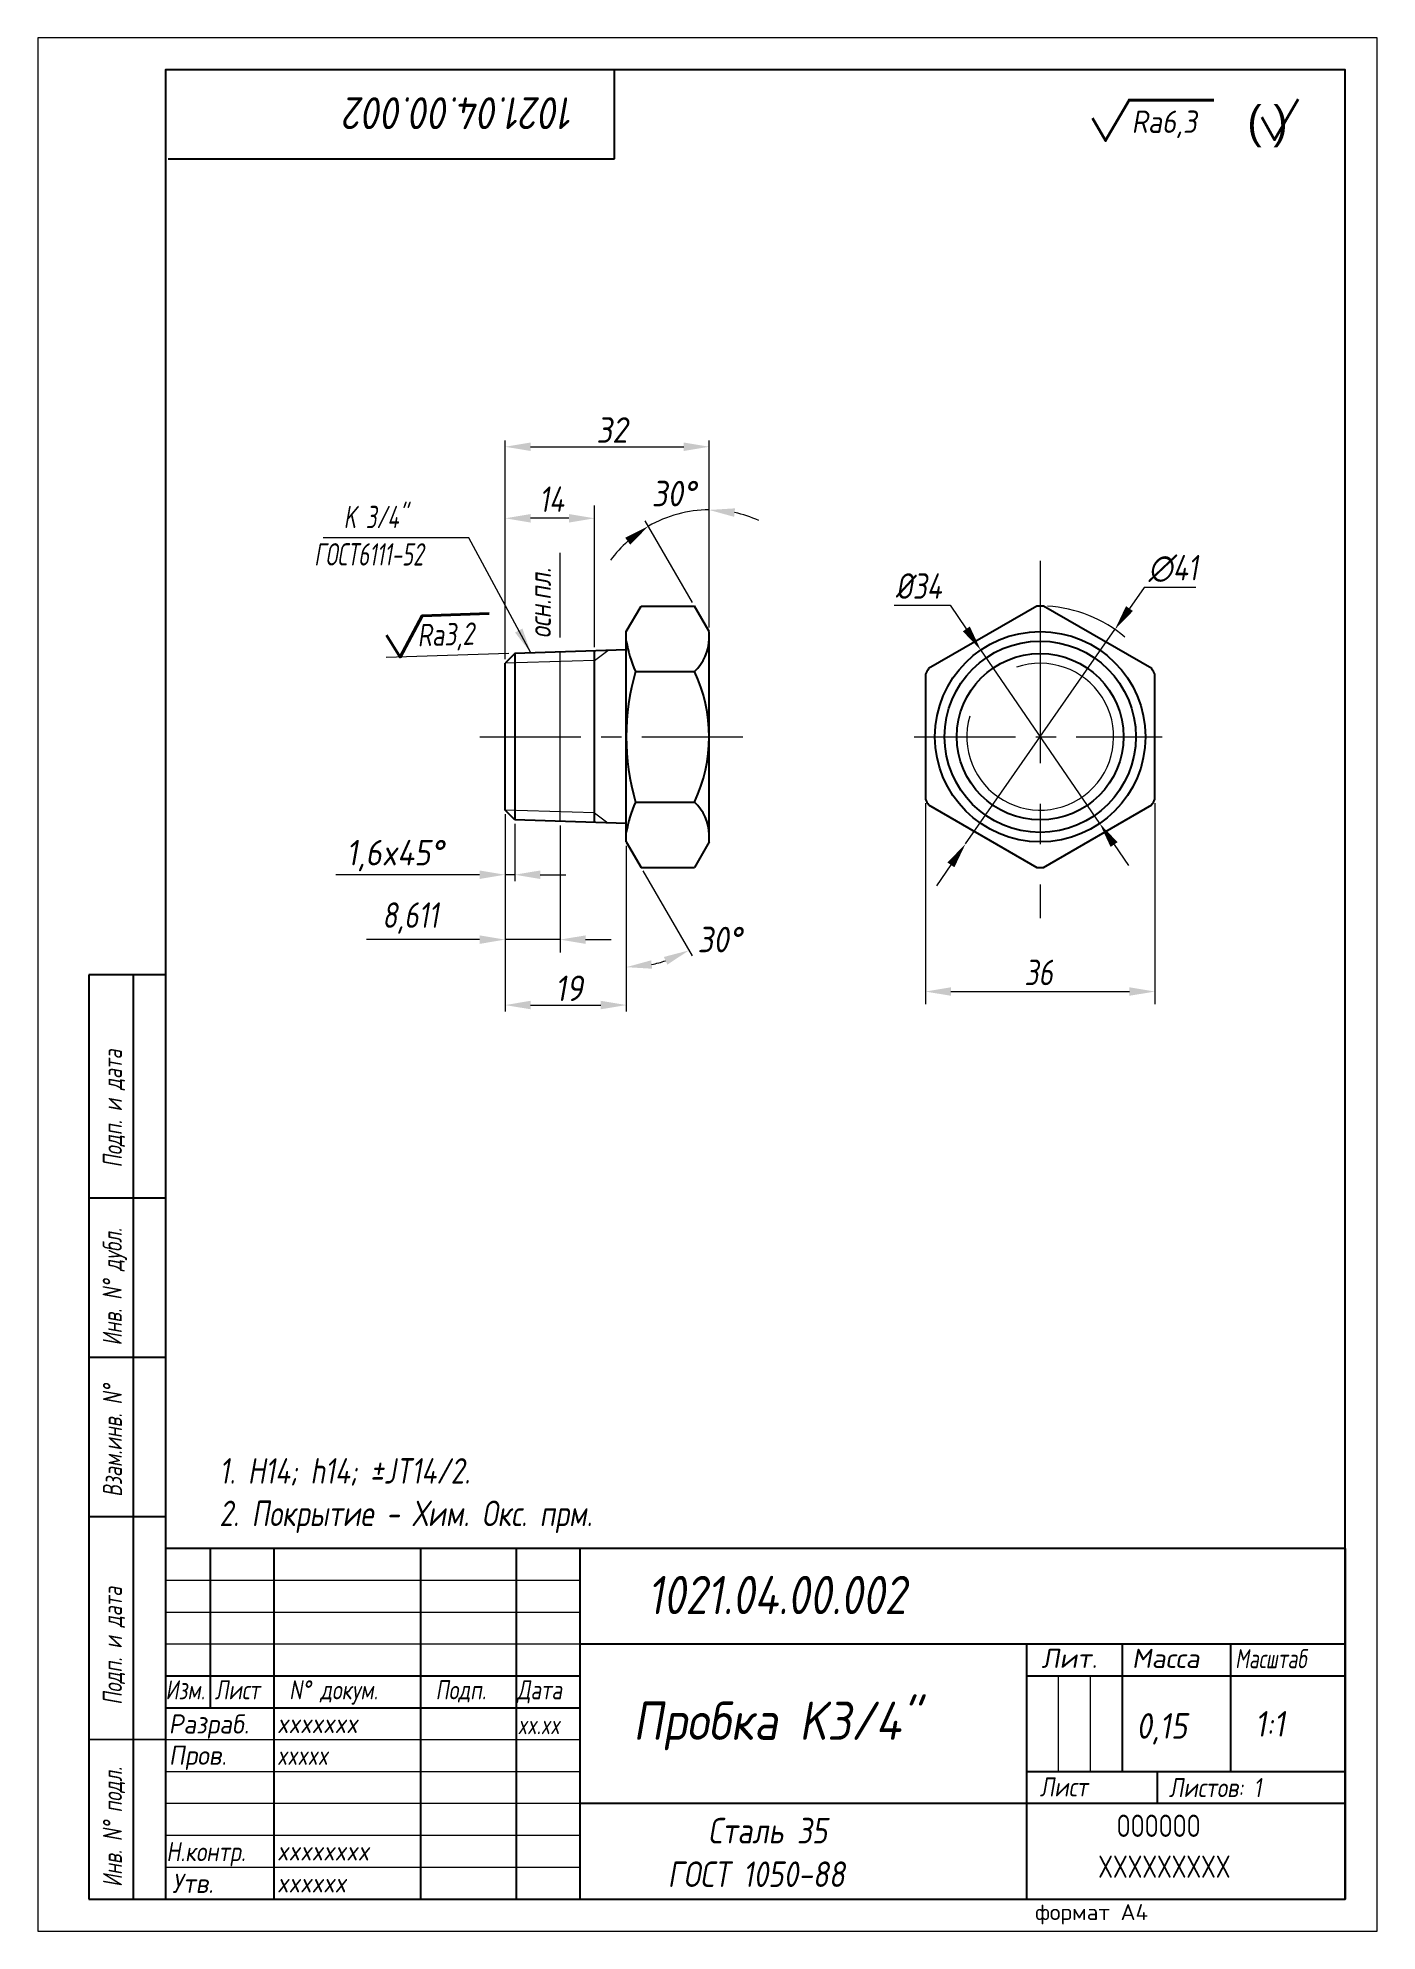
# Model space of a CAD drawing. Header units: millimetres. Extents: x 1490 to 2788, y -4564 to 680.
# Drawn here: x 1916.6 to 2126.6, y 382.9 to 679.9 of the extents above.
import ezdxf

# ---------------------------------------------------------------- set-up
doc = ezdxf.new("R2010")
doc.units = ezdxf.units.MM
doc.linetypes.add('CENTER', pattern=[50.8, 31.75, -6.35, 6.35, -6.35])
for name, color, linetype, lineweight in [('Ax', 1, 'CENTER', 18), ('Dim', 3, 'Continuous', 40), ('Slim', 8, 'Continuous', 18), ('Text', 2, 'Continuous', 40), ('Wide', 31, 'Continuous', 60)]:
    doc.layers.add(name, color=color, linetype=linetype, lineweight=lineweight)
doc.styles.add('курсив', font='romans.shx', dxfattribs={"oblique": 10})
doc.styles.add('курсив 0_65', font='romans.shx', dxfattribs={"width": 0.65, "oblique": 10})
doc.styles.add('курсив 0_75', font='romans.shx', dxfattribs={"width": 0.75, "oblique": 10})
doc.styles.add('курсив 0_85', font='romans.shx', dxfattribs={"width": 0.85, "oblique": 10})
doc.dimstyles.new('L.Arrow', dxfattribs={"dimtxt": 4, "dimasz": 4, "dimexe": 2, "dimexo": 0.625, "dimgap": 1, "dimtad": 1, "dimlfac": 5, "dimtxsty": 'курсив 0_85', "dimcen": 0, "dimclrd": 256, "dimclre": 256, "dimclrt": 256, "dimadec": 1, "dimazin": 0, "dimtp": 0.0165, "dimtm": 0.0075, "dimtfac": 1, "dimtmove": 0, "dimatfit": 3, "dimfxl": 1, "dimlwd": 18, "dimlwe": 18, "dimarcsym": 0})
doc.dimstyles.new('к1_1', dxfattribs={"dimtxt": 4, "dimasz": 4, "dimexe": 1, "dimexo": 0.625, "dimtad": 1, "dimtxsty": 'курсив 0_85', "dimcen": 0, "dimadec": 0, "dimazin": 0, "dimtfac": 1, "dimtmove": 0, "dimatfit": 3, "dimldrblk": 'DOTSMALL', "dimfxl": 1, "dimlwd": 18, "dimlwe": 18, "dimarcsym": 0})
doc.dimstyles.new('к1_1св', dxfattribs={"dimtxt": 4, "dimasz": 4, "dimexe": 2, "dimexo": 0.625, "dimgap": 1, "dimtad": 1, "dimtoh": 1, "dimtxsty": 'курсив 0_75', "dimcen": 0, "dimadec": 0, "dimazin": 0, "dimtfac": 1, "dimtmove": 0, "dimatfit": 3, "dimldrblk": 'DOTSMALL', "dimfxl": 1, "dimlwd": 18, "dimlwe": 18, "dimarcsym": 0})

# ---------------------------------------------------------------- blocks, each defined once
blk = doc.blocks.new('*D74')
at = {"layer": 'Defpoints', "color": 0, "transparency": 16777216}
for p in [(2021.9, 615.74), (2021.9, 586.76), (1989.9, 581.77)]:
    blk.add_point(p, dxfattribs=at)
at = {"layer": 'Dim', "color": 0, "lineweight": 18, "transparency": 16777216}
for p, q in [((1989.9, 582.4), (1989.9, 616.74)), ((1993.9, 615.74), (2017.9, 615.74)), ((2021.9, 587.38), (2021.9, 616.74))]:
    blk.add_line(p, q, dxfattribs=at)
at = {"layer": 'Dim', "color": 0, "transparency": 16777216}
for points in [[(1993.9, 616.41), (1993.9, 615.08), (1989.9, 615.74)], [(2017.9, 616.41), (2017.9, 615.08), (2021.9, 615.74)]]:
    blk.add_solid(points, dxfattribs=at)
at = {"layer": 'Dim', "color": 0, "transparency": 16777216, "insert": (2006.65, 618.37), "char_height": 4, "attachment_point": 5, "style": 'курсив 0_85'}
blk.add_mtext('32', dxfattribs=at)
blk = doc.blocks.new('_DotSmall')
at = {"color": 0, "linetype": 'ByBlock', "const_width": 0.5}
blk.add_lwpolyline([(-122670.927, 17467.939, 1), (-122670.802, 17467.939, 1)], format="xyb", close=True, dxfattribs=at)
blk = doc.blocks.new('*D364')
at = {"layer": 'Defpoints', "color": 0, "transparency": 16777216}
for p in [(1989.9, 558.74), (2008.9, 553.76), (2008.9, 528.16)]:
    blk.add_point(p, dxfattribs=at)
at = {"layer": 'Dim', "color": 0, "lineweight": 18, "transparency": 16777216}
for p, q in [((1989.9, 558.12), (1989.9, 527.16)), ((2008.9, 553.13), (2008.9, 527.16)), ((1993.9, 528.16), (2004.9, 528.16))]:
    blk.add_line(p, q, dxfattribs=at)
at = {"layer": 'Dim', "color": 0, "transparency": 16777216}
for points in [[(1993.9, 528.83), (1993.9, 527.5), (1989.9, 528.16)], [(2004.9, 528.83), (2004.9, 527.5), (2008.9, 528.16)]]:
    blk.add_solid(points, dxfattribs=at)
at = {"layer": 'Dim', "color": 0, "transparency": 16777216, "insert": (1999.92, 530.79), "char_height": 4, "attachment_point": 5, "style": 'курсив 0_85'}
blk.add_mtext('19', dxfattribs=at)
blk = doc.blocks.new('*D365')
at = {"layer": 'Defpoints', "color": 0, "transparency": 16777216}
for p in [(2085.52, 587.08), (2062.09, 553.43)]:
    blk.add_point(p, dxfattribs=at)
at = {"layer": 'Dim', "color": 0, "lineweight": 18, "transparency": 16777216}
for p, q in [((2090.09, 593.64), (2087.81, 590.36)), ((2098.23, 593.64), (2090.09, 593.64)), ((2062.09, 553.43), (2085.52, 587.08)), ((2059.8, 550.15), (2057.52, 546.87))]:
    blk.add_line(p, q, dxfattribs=at)
blk.add_arc((2073.8, 570.26), 20.5, 49.5526, 86.8453, dxfattribs=at)
at = {"layer": 'Dim', "color": 0, "transparency": 16777216}
for points in [[(2087.26, 590.74), (2088.35, 589.98), (2085.52, 587.08)], [(2059.25, 550.53), (2060.35, 549.77), (2062.09, 553.43)]]:
    blk.add_solid(points, dxfattribs=at)
at = {"layer": 'Dim', "color": 0, "transparency": 16777216, "insert": (2094.66, 596.64), "char_height": 4, "attachment_point": 5, "style": 'курсив 0_75'}
blk.add_mtext('∅41', dxfattribs=at)
blk = doc.blocks.new('*D366')
at = {"layer": 'Defpoints', "color": 0, "transparency": 16777216}
for p in [(2055.8, 560.44), (2091.8, 560.44), (2091.8, 530.28)]:
    blk.add_point(p, dxfattribs=at)
at = {"layer": 'Dim', "color": 0, "lineweight": 18, "transparency": 16777216}
for p, q in [((2055.8, 559.82), (2055.8, 528.28)), ((2091.8, 559.82), (2091.8, 528.28)), ((2059.8, 530.28), (2087.8, 530.28))]:
    blk.add_line(p, q, dxfattribs=at)
at = {"layer": 'Dim', "color": 0, "transparency": 16777216}
for points in [[(2059.8, 530.95), (2059.8, 529.62), (2055.8, 530.28)], [(2087.8, 530.95), (2087.8, 529.62), (2091.8, 530.28)]]:
    blk.add_solid(points, dxfattribs=at)
at = {"layer": 'Dim', "color": 0, "transparency": 16777216, "insert": (2073.56, 533.28), "char_height": 4, "attachment_point": 5, "style": 'курсив 0_75'}
blk.add_mtext('36', dxfattribs=at)
blk = doc.blocks.new('*D367')
at = {"layer": 'Defpoints', "color": 0, "transparency": 16777216}
for p in [(2064.48, 583.87), (2083.13, 556.64)]:
    blk.add_point(p, dxfattribs=at)
at = {"layer": 'Dim', "color": 0, "lineweight": 18, "transparency": 16777216}
for p, q in [((2050.91, 590.89), (2059.67, 590.89)), ((2059.67, 590.89), (2062.22, 587.17)), ((2083.13, 556.64), (2064.48, 583.87)), ((2085.39, 553.34), (2087.65, 550.04))]:
    blk.add_line(p, q, dxfattribs=at)
at = {"layer": 'Dim', "color": 0, "transparency": 16777216}
for points in [[(2062.77, 587.54), (2061.67, 586.79), (2064.48, 583.87)], [(2085.94, 553.72), (2084.84, 552.97), (2083.13, 556.64)]]:
    blk.add_solid(points, dxfattribs=at)
at = {"layer": 'Dim', "color": 0, "transparency": 16777216, "insert": (2054.74, 593.89), "char_height": 4, "attachment_point": 5, "style": 'курсив 0_75'}
blk.add_mtext('%%c34', dxfattribs=at)
blk = doc.blocks.new('*D368')
at = {"layer": 'Defpoints', "color": 0, "transparency": 16777216}
for p in [(1989.9, 558.74), (1998.51, 556.97), (1998.51, 538.43)]:
    blk.add_point(p, dxfattribs=at)
at = {"layer": 'Dim', "color": 0, "lineweight": 18, "transparency": 16777216}
for p, q in [((1989.9, 558.12), (1989.9, 536.43)), ((1998.51, 556.35), (1998.51, 536.43)), ((1985.9, 538.43), (1968.19, 538.43)), ((1998.51, 538.43), (1989.9, 538.43)), ((2002.51, 538.43), (2006.51, 538.43))]:
    blk.add_line(p, q, dxfattribs=at)
at = {"layer": 'Dim', "color": 0, "transparency": 16777216}
for points in [[(1985.9, 539.09), (1985.9, 537.76), (1989.9, 538.43)], [(2002.51, 539.09), (2002.51, 537.76), (1998.51, 538.43)]]:
    blk.add_solid(points, dxfattribs=at)
at = {"layer": 'Dim', "color": 0, "transparency": 16777216, "insert": (1975.04, 541.81), "char_height": 4, "attachment_point": 5, "style": 'курсив 0_75'}
blk.add_mtext('8,611', dxfattribs=at)
blk = doc.blocks.new('*D369')
at = {"layer": 'Defpoints', "color": 0, "transparency": 16777216}
for p in [(1989.9, 604.52), (2003.9, 583.71), (1989.9, 581.77)]:
    blk.add_point(p, dxfattribs=at)
at = {"layer": 'Dim', "color": 0, "lineweight": 18, "transparency": 16777216}
for p, q in [((1989.9, 582.4), (1989.9, 606.52)), ((2003.9, 584.33), (2003.9, 606.52)), ((1999.9, 604.52), (1993.9, 604.52))]:
    blk.add_line(p, q, dxfattribs=at)
at = {"layer": 'Dim', "color": 0, "transparency": 16777216}
for points in [[(1993.9, 605.19), (1993.9, 603.85), (1989.9, 604.52)], [(1999.9, 605.19), (1999.9, 603.85), (2003.9, 604.52)]]:
    blk.add_solid(points, dxfattribs=at)
at = {"layer": 'Dim', "color": 0, "transparency": 16777216, "insert": (1997.18, 607.52), "char_height": 4, "attachment_point": 5, "style": 'курсив 0_75'}
blk.add_mtext('14', dxfattribs=at)
blk = doc.blocks.new('*D370')
at = {"layer": 'Defpoints', "color": 0, "transparency": 16777216}
for p in [(1989.9, 558.74), (1991.4, 557.19), (1991.4, 548.61)]:
    blk.add_point(p, dxfattribs=at)
at = {"layer": 'Dim', "color": 0, "lineweight": 18, "transparency": 16777216}
for p, q in [((1989.9, 558.12), (1989.9, 547.61)), ((1991.4, 556.57), (1991.4, 547.61)), ((1985.9, 548.61), (1963.35, 548.61)), ((1991.4, 548.61), (1989.9, 548.61)), ((1995.4, 548.61), (1999.4, 548.61))]:
    blk.add_line(p, q, dxfattribs=at)
at = {"layer": 'Dim', "color": 0, "transparency": 16777216}
for points in [[(1985.9, 549.27), (1985.9, 547.94), (1989.9, 548.61)], [(1995.4, 549.27), (1995.4, 547.94), (1991.4, 548.61)]]:
    blk.add_solid(points, dxfattribs=at)
at = {"layer": 'Dim', "color": 0, "transparency": 16777216, "insert": (1972.63, 551.61), "char_height": 4, "attachment_point": 5, "style": 'курсив 0_85'}
blk.add_mtext('1,6x45%%d', dxfattribs=at)
blk = doc.blocks.new('*D198')
at = {"layer": 'Defpoints', "color": 0, "transparency": 16777216}
for p in [(2008.9, 586.76), (2008.9, 553.76), (2008.9, 553.76), (2011.21, 549.76), (2012.31, 534.41)]:
    blk.add_point(p, dxfattribs=at)
at = {"layer": 'Dim', "color": 0, "lineweight": 18, "transparency": 16777216}
for p, q in [((2008.9, 553.13), (2008.9, 533.11)), ((2011.52, 549.21), (2019.22, 535.88))]:
    blk.add_line(p, q, dxfattribs=at)
blk.add_arc((2008.9, 553.76), 19.64, 281.6868, 288.3132, dxfattribs=at)
at = {"layer": 'Dim', "color": 0, "transparency": 16777216}
for points in [[(2012.95, 533.86), (2012.81, 535.18), (2008.9, 534.11)], [(2014.8, 535.71), (2015.34, 534.5), (2018.72, 536.74)]]:
    blk.add_solid(points, dxfattribs=at)
at = {"layer": 'Dim', "color": 0, "transparency": 16777216, "insert": (2023.53, 538.44), "char_height": 4, "attachment_point": 5, "style": 'курсив 0_85'}
blk.add_mtext('30°', dxfattribs=at)
blk = doc.blocks.new('*D199')
at = {"layer": 'Defpoints', "color": 0, "transparency": 16777216}
for p in [(2015.37, 604.68), (2019.59, 590.76), (2021.9, 586.76), (2021.9, 586.76), (2021.9, 553.76)]:
    blk.add_point(p, dxfattribs=at)
at = {"layer": 'Dim', "color": 0, "lineweight": 18, "transparency": 16777216}
for p, q in [((2021.9, 587.38), (2021.9, 606.83)), ((2019.28, 591.3), (2011.86, 604.14))]:
    blk.add_line(p, q, dxfattribs=at)
for start, end in [(90, 120), (65.9314, 77.9657), (132.0343, 144.0686)]:
    blk.add_arc((2021.9, 586.76), 19.08, start, end, dxfattribs=at)
at = {"layer": 'Dim', "color": 0, "transparency": 16777216}
for points in [[(2025.81, 604.75), (2025.95, 606.08), (2021.9, 605.83)], [(2008.73, 601.47), (2009.52, 600.39), (2012.36, 603.28)]]:
    blk.add_solid(points, dxfattribs=at)
at = {"layer": 'Dim', "color": 0, "transparency": 16777216, "insert": (2016.35, 608.4), "char_height": 4, "attachment_point": 5, "style": 'курсив 0_85'}
blk.add_mtext('30°', dxfattribs=at)

msp = doc.modelspace()

# ---------------------------------------------------------------- linework, layer by layer
for p, q in [((2007.0478, 660.8935), (2007.0478, 674.8935)), ((1937.0478, 660.8935), (2007.0478, 660.8935)), ((2008.8989, 586.7554), (2011.2083, 590.7554)), ((2011.2083, 590.7554), (2019.5895, 590.7554)), ((2021.8989, 586.7554), (2019.5895, 590.7554)), ((2008.8989, 553.7554), (2008.8989, 586.7554)), ((2021.8989, 553.7554), (2021.8989, 586.7554)), ((1991.3982, 583.3171), (1989.8989, 581.7703)), ((2008.8989, 583.864), (1991.3982, 583.3171)), ((1991.3982, 583.3171), (1991.3982, 557.1936)), ((2003.8989, 556.803), (2003.8989, 583.7078)), ((1989.8989, 558.7405), (1989.8989, 581.7703)), ((2010.3507, 580.5054), (2019.5895, 580.5054)), ((1991.3982, 557.1936), (1989.8989, 558.7405)), ((2010.3507, 560.0054), (2019.5895, 560.0054)), ((2008.8989, 556.6467), (1991.3982, 557.1936)), ((2008.8989, 553.7554), (2011.2083, 549.7554)), ((2021.8989, 553.7554), (2019.5895, 549.7554)), ((2011.2083, 549.7554), (2019.5895, 549.7554)), ((1924.6351, 532.8874), (1924.6351, 387.8874)), ((1936.6351, 532.8874), (1924.6351, 532.8874)), ((1931.6356, 387.9577), (1931.6356, 532.8874)), ((1936.5658, 497.8876), (1924.6351, 497.8862)), ((1936.5486, 472.8876), (1924.6351, 472.888)), ((1924.6351, 447.8898), (1924.6351, 447.8898)), ((1936.6351, 447.8878), (1924.6351, 447.8898)), ((2121.6351, 442.8874), (1936.6351, 442.8874)), ((1943.6351, 442.8874), (1943.6351, 417.8874)), ((1953.6351, 442.8874), (1953.6351, 387.8874)), ((1976.6351, 442.8874), (1976.6351, 387.8874)), ((1991.6351, 442.8874), (1991.6351, 387.8874)), ((2001.6351, 442.8874), (2001.6351, 387.8874)), ((2121.6351, 387.8874), (2121.6351, 442.8874)), ((2121.6351, 442.8874), (2121.6351, 387.8874)), ((2071.6351, 427.8874), (2001.6351, 427.8874)), ((2071.6351, 427.8874), (2071.6351, 387.8874)), ((2121.6351, 427.8874), (2071.6351, 427.8874)), ((2086.6351, 427.8874), (2086.6351, 407.8874)), ((2103.6351, 427.8874), (2103.6351, 407.8874)), ((2001.6351, 422.8874), (1936.6351, 422.8874)), ((2121.6351, 422.8874), (2071.6351, 422.8874)), ((2001.6351, 417.8874), (1936.6351, 417.8874)), ((1936.6351, 412.8869), (1924.6351, 412.9564)), ((2121.6351, 407.8874), (2071.6351, 407.8874)), ((2092.1396, 407.8874), (2092.1396, 402.8874)), ((2071.6351, 402.8874), (2001.6351, 402.8874)), ((2121.6351, 402.8874), (2071.6351, 402.8874)), ((1924.6351, 387.8874), (1936.6351, 387.8874)), ((1936.6351, 387.8874), (2121.6351, 387.8874))]:
    msp.add_line(p, q)
msp.add_lwpolyline([(1936.6351, 387.8874), (2121.6351, 387.8874), (2121.6351, 674.8874), (1936.6351, 674.8874)], close=True)
for points in [[(2073.3006, 590.7492), (2056.308, 580.9385)], [(2091.3006, 580.9385), (2074.308, 590.7492)], [(2055.8043, 580.0661), (2055.8043, 560.4447)], [(2091.8043, 560.4447), (2091.8043, 580.0661)], [(2056.308, 559.5723), (2073.3006, 549.7615)], [(2074.308, 549.7615), (2091.3006, 559.5723)]]:
    msp.add_lwpolyline(points)
for radius in [16.5, 15, 13.0618]:
    msp.add_circle((2073.8043, 570.2554), radius)
for centre, radius, start, end in [((2073.8043, 570.2554), 20.5, 88.592123, 91.407877), ((2026.8583, 588.0928), 18.1678, 188.861277, 204.685032), ((2014.8307, 585.732), 7.0685, 312.317256, 359.439418), ((2046.0237, 570.2554), 37.1164, 163.968952, 196.031048), ((1997.9975, 570.2554), 23.9014, 334.605705, 25.394295), ((2073.8043, 570.2554), 20.5, 148.592123, 151.407877), ((2073.8043, 570.2554), 20.5, 28.592123, 31.407877), ((2026.8583, 552.4179), 18.1678, 155.314968, 171.138723), ((2014.8307, 554.7787), 7.0685, 0.560582, 47.682744), ((2073.8043, 570.2554), 20.5, 208.592123, 211.407877), ((2073.8043, 570.2554), 20.5, 328.592123, 331.407877), ((2073.8043, 570.2554), 20.5, 268.592123, 271.407877)]:
    msp.add_arc(centre, radius, start, end)
at = {"layer": 'Ax'}
msp.add_line((2073.8043, 597.8521), (2073.8043, 541.8072), dxfattribs=at)
at = {"layer": 'Ax', "ltscale": 0.5}
for p, q in [((1985.9223, 570.2554), (2027.6537, 570.2554)), ((2054.0646, 570.2554), (2092.9185, 570.2554))]:
    msp.add_line(p, q, dxfattribs=at)
at = {"layer": 'Slim'}
for p, q in [((1998.5099, 585.8102), (1998.5099, 599.0942)), ((1990.4901, 583.2887), (1971.2259, 582.6867)), ((2003.8989, 582.2078), (1989.8989, 581.7703)), ((1998.5099, 556.9714), (1998.5099, 583.5394)), ((2003.8989, 582.2078), (2006.0175, 583.774)), ((2003.8989, 558.303), (1989.8989, 558.7405)), ((2003.8989, 558.303), (2006.0175, 556.7367)), ((2001.6351, 437.8874), (1936.6351, 437.8874)), ((2001.6351, 432.8874), (1936.6351, 432.8874)), ((2001.6351, 427.8874), (1936.6351, 427.8874)), ((2076.6351, 422.8874), (2076.6351, 407.8874)), ((2081.6351, 422.8874), (2081.6351, 407.8874)), ((2001.6351, 412.8874), (1936.6351, 412.8874)), ((2001.6351, 407.8874), (1936.6351, 407.8874)), ((2001.6351, 402.8874), (1936.6351, 402.8874)), ((2001.6351, 397.8874), (1936.6351, 397.8874)), ((2001.6351, 392.8874), (1936.6351, 392.8874))]:
    msp.add_line(p, q, dxfattribs=at)
msp.add_lwpolyline([(1916.6351, 382.8874), (2126.6351, 382.8874), (2126.6351, 679.8874), (1916.6351, 679.8874)], close=True, dxfattribs=at)
msp.add_arc((2073.8043, 570.2554), 11.5149, 163.685303, 108.893899, dxfattribs=at)
at = {"layer": 'Text'}
for points in [[(2082.0308, 667.2747), (2084.0576, 663.7641), (2087.7369, 670.1369), (2101.0332, 670.1369)], [(2108.534, 667.4231), (2110.5609, 663.9125), (2114.2402, 670.2853)], [(1971.2916, 586.2011), (1973.427, 582.7555), (1976.9055, 589.2401), (1987.4126, 589.5684)]]:
    msp.add_lwpolyline(points, dxfattribs=at)

# ---------------------------------------------------------------- texts
at = {"layer": 'Text', "oblique": 10}
for s, height, rotation, style, width, p in [('1021.04.00.002', 5, 180, 'курсив', 0.85, (2000.7996, 670.5703)), ('осн.пл.', 3.5, 90, 'курсив 0_75', 0.75, (1997.0841, 585.7004)), ('Ra3,2', 3.5, 1.789911, 'курсив 0_75', 0.75, (1976.1899, 584.4177)), ('Подп. и дата', 3, 90, 'курсив 0_75', 0.7, (1929.8251, 502.6702)), ('Инв. N%%D дубл.', 3, 90, 'курсив 0_75', 0.7, (1929.7914, 474.7367)), ('Взам.инв. N%%D', 3, 90, 'курсив 0_75', 0.7, (1929.8251, 451.0084)), ('Подп. и дата', 3, 90, 'курсив 0_75', 0.7, (1929.8251, 418.3831)), ('Инв. N%%D подл.', 3, 90, 'курсив 0_75', 0.7, (1929.8251, 389.8104))]:
    msp.add_text(s, height=height, rotation=rotation, dxfattribs=dict(at, style=style, width=width)).set_placement(p)
for s, height, style, width, p in [('Ra6,3', 3.5, 'курсив 0_85', 0.85, (2088.1402, 664.9843)), ('K 3/4"', 3.5, 'курсив 0_65', 0.65, (1964.5865, 602.9763)), ('ГОСТ6111-52', 3.5, 'курсив 0_65', 0.65, (1959.9503, 597.1132)), ('1021.04.00.002', 6, 'курсив', 0.8, (2012.2159, 432.6185)), ('Масштаб', 3, 'курсив', 0.7, (2104.3688, 424.1336)), ('Изм.', 3, 'курсив 0_75', 0.75, (1936.6351, 419.242)), ('Лист', 3, 'курсив 0_75', 0.75, (1944.3712, 419.242)), ('N%%D докум.', 3, 'курсив 0_75', 0.75, (1956.043, 419.242)), ('Подп.', 3, 'курсив 0_75', 0.75, (1978.9833, 419.242)), ('Дата', 3, 'курсив 0_75', 0.75, (1991.7567, 419.242)), ('Пробка K3/4"', 6, 'курсив 0_85', 0.85, (2009.952, 412.8905)), ('Разраб.', 3, 'курсив', 0.9, (1937.1487, 413.8863)), ('xxxxxxx', 3, 'курсив 0_85', 0.85, (1954.1405, 413.9666)), ('0,15', 4, 'курсив 0_85', 0.85, (2088.89, 413.0851)), ('1:1', 4, 'курсив 0_85', 0.85, (2107.4902, 413.4043)), ('Пров.', 3, 'курсив', 0.9, (1937.1747, 408.9817)), ('xxxxx', 3, 'курсив 0_85', 0.75, (1954.1405, 408.9666)), ('Лист', 3, 'курсив', 0.8, (2073.7366, 404.0183)), ('Листов: 1', 3, 'курсив', 0.8, (2093.981, 403.9124)), ('Сталь 35', 4, 'курсив', 0.8, (2021.7293, 396.6526)), ('Н.контр.', 3, 'курсив', 0.8, (1936.7653, 393.8628)), ('xxxxxxxx', 3, 'курсив 0_85', 0.85, (1954.1405, 393.9666)), (' ГОСТ 1050-88', 4, 'курсив', 0.8, (2013.2579, 389.8187)), ('Утв.', 3, 'курсив', 0.9, (1937.6963, 388.8845)), ('xxxxxx', 3, 'курсив 0_85', 0.85, (1954.1405, 388.9666))]:
    msp.add_text(s, height=height, dxfattribs=dict(at, style=style, width=width)).set_placement(p)
at = {"layer": 'Text'}
msp.add_text('( )', height=5, dxfattribs=at).set_placement((2106.2912, 664.2412))
at = {"layer": 'Text', "style": 'курсив', "oblique": 10}
for s, p in [('Лит.', (2073.9896, 424.1817)), ('Масса', (2088.1892, 424.1817))]:
    msp.add_text(s, height=3, dxfattribs=at).set_placement(p)
at = {"layer": 'Text', "ltscale": 0.8, "style": 'курсив', "oblique": 10, "width": 0.7}
msp.add_text('xx.xx', height=3, dxfattribs=at).set_placement((1991.8613, 413.7804))
at = {"layer": 'Text', "style": 'курсив'}
msp.add_text('формат А4', height=2.5, dxfattribs=at).set_placement((2073.0165, 384.6244))
at = {"layer": 'Text', "ltscale": 6, "insert": (1945.0929, 457.087), "char_height": 4, "width": 177.752582, "attachment_point": 1, "style": 'курсив 0_75'}
msp.add_mtext('1. H14; h14; %%PJT14/2.\\P2. Покрытие - Хим. Окс. прм.', dxfattribs=at)
at = {"layer": 'Wide', "lineweight": 50, "style": 'курсив', "width": 0.7}
for s, p in [('OOOOOO', (2085.7868, 397.6675)), ('XXXXXXXXX', (2082.9134, 391.2577))]:
    msp.add_text(s, height=3.5, dxfattribs=at).set_placement(p)

# ---------------------------------------------------------------- dimensions: what is measured, and where the dimension line sits
at = {"layer": 'Dim'}
for base, p1, p2, dimstyle, override, picture, middle in [((2021.8989, 615.7423), (1989.8989, 581.7703), (2021.8989, 586.7554), 'к1_1', {"dimlfac": 1}, '*D74', (2006.6483, 615.7423)), ((1998.5099, 538.4278), (1989.8989, 558.7405), (1998.5099, 556.9714), 'к1_1св', {"dimdec": 3}, '*D368', (1975.042, 538.4278))]:
    dim = msp.add_linear_dim(base=base, p1=p1, p2=p2, dimstyle=dimstyle, override=override, dxfattribs=at)
    dim.commit()
    dim.dimension.update_dxf_attribs({"geometry": picture, "text_midpoint": middle, "dimtype": 160})
for base, p1, p2, dimstyle, picture, middle in [((1989.8989, 604.5197), (2003.8989, 583.7078), (1989.8989, 581.7703), 'к1_1св', '*D369', (1997.1837, 604.5197)), ((2008.8989, 528.1642), (1989.8989, 558.7405), (2008.8989, 553.7554), 'к1_1', '*D364', (1999.9163, 528.1642)), ((2091.8043, 530.285), (2055.8043, 560.4447), (2091.8043, 560.4447), 'к1_1св', '*D366', (2073.5634, 530.285))]:
    dim = msp.add_linear_dim(base=base, p1=p1, p2=p2, dimstyle=dimstyle, dxfattribs=at)
    dim.commit()
    dim.dimension.update_dxf_attribs({"geometry": picture, "text_midpoint": middle, "dimtype": 160})
for base, line1, line2, picture, middle in [((2015.3734, 604.6839), ((2021.8989, 553.7554), (2021.8989, 586.7554)), ((2021.8989, 586.7554), (2019.5895, 590.7554)), '*D199', (2016.3505, 608.4019)), ((2012.3101, 534.4094), ((2008.8989, 553.7554), (2011.2083, 549.7554)), ((2008.8989, 553.7554), (2008.8989, 586.7554)), '*D198', (2023.529, 538.4393))]:
    dim = msp.add_angular_dim_2l(base=base, line1=line1, line2=line2, dimstyle='к1_1', override={"dimtmove": 1}, dxfattribs=at)
    dim.commit()
    dim.dimension.update_dxf_attribs({"geometry": picture, "text_midpoint": middle, "dimtype": 162})
dim = msp.add_diameter_dim_2p(p1=(2062.0878, 553.4336), p2=(2085.5209, 587.0772), dimstyle='к1_1св', dxfattribs=at)
dim.commit()
dim.dimension.update_dxf_attribs({"geometry": '*D365', "text_midpoint": (2094.6601, 596.6418)})
dim = msp.add_diameter_dim_2p(p1=(2083.1302, 556.6437), p2=(2064.4784, 583.8671), text='%%c34', dimstyle='к1_1св', dxfattribs=at)
dim.commit()
dim.dimension.update_dxf_attribs({"geometry": '*D367', "text_midpoint": (2054.7417, 590.8915), "dimtype": 163})
dim = msp.add_linear_dim(base=(1991.3982, 548.606), p1=(1989.8989, 558.7405), p2=(1991.3982, 557.1936), text='1,6x45%%d', dimstyle='к1_1', dxfattribs=at)
dim.commit()
dim.dimension.update_dxf_attribs({"geometry": '*D370', "text_midpoint": (1972.6258, 548.606), "dimtype": 160})

# ---------------------------------------------------------------- leaders
at = {"layer": 'Slim'}
msp.add_leader([(1993.9403, 583.3966), (1984.1891, 601.4311), (1961.3838, 601.4311)], dimstyle='L.Arrow', override={"dimgap": 1, "dimtad": 0}, dxfattribs=at)

doc.saveas('drawing.dxf')
